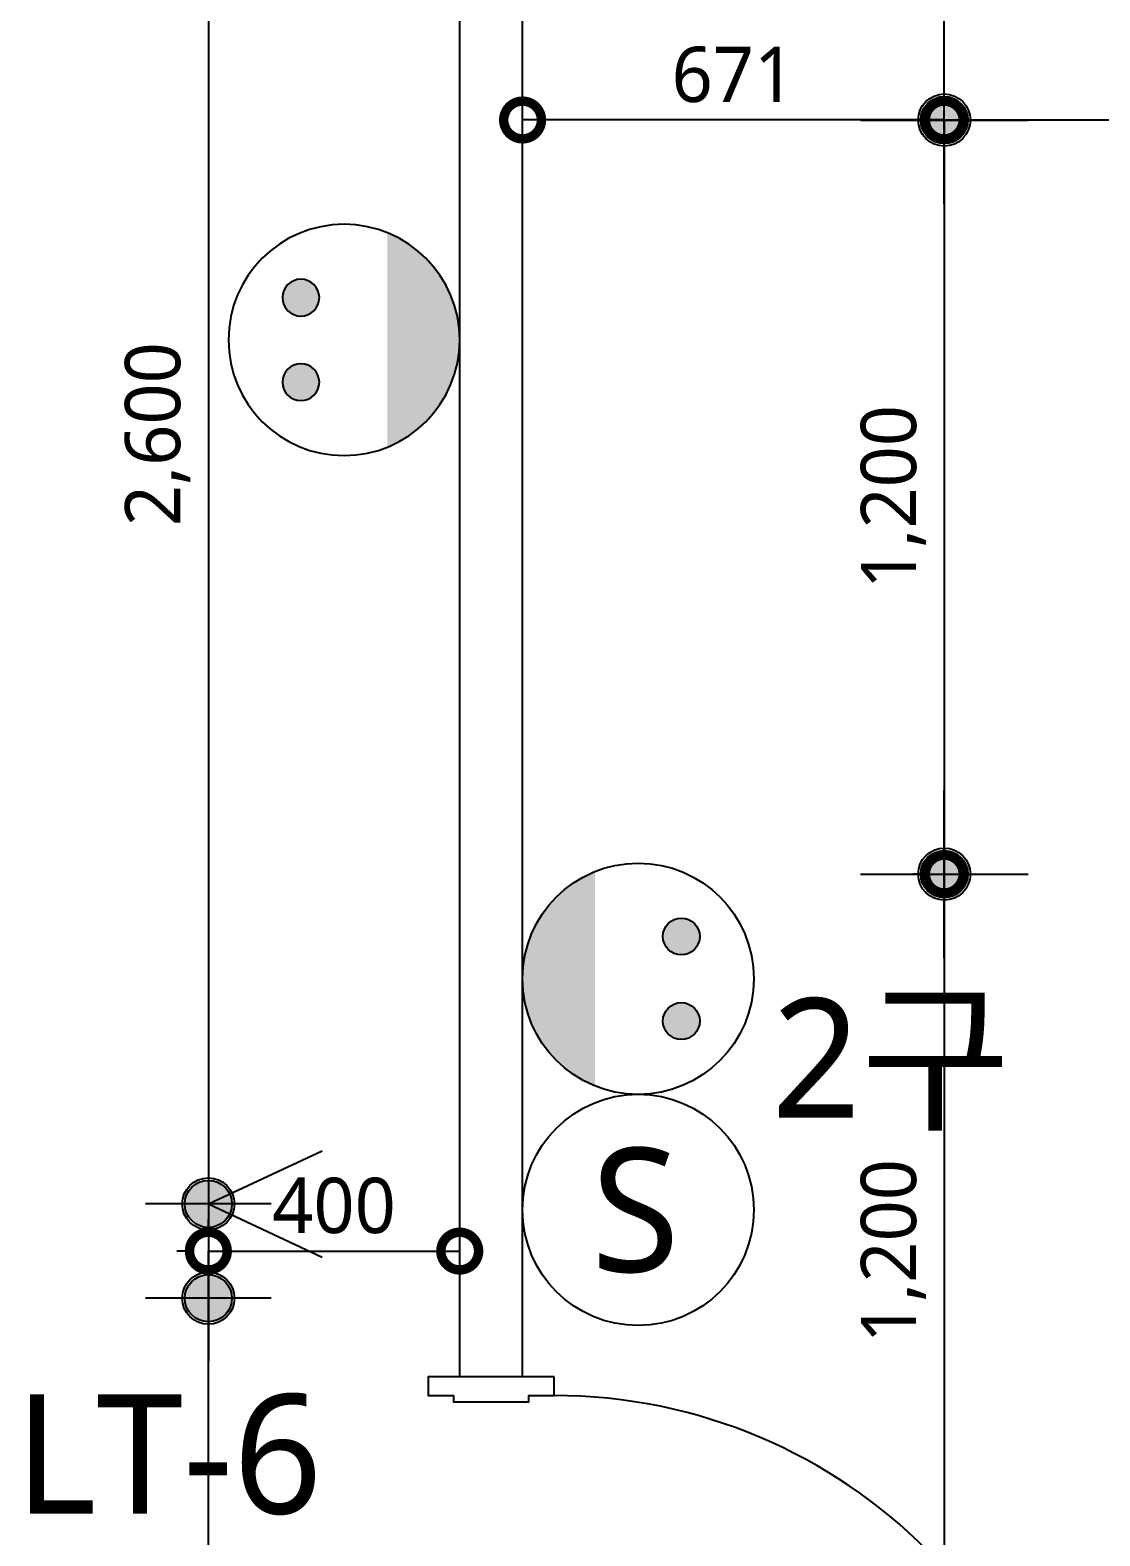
# Model space of a CAD drawing. Extents: x 11477420 to 23072185, y -28506554 to -14238804.
# Drawn here: x 11521512 to 11523215, y -14280153 to -14277756 of the extents above; entities that cross this region are included whole.
import ezdxf
from ezdxf.enums import TextEntityAlignment as Align

# ---------------------------------------------------------------- set-up
doc = ezdxf.new("R2010")
doc.units = 0
doc.header["$LTSCALE"] = 50
doc.header["$MEASUREMENT"] = 0
doc.layers.get('0').update_dxf_attribs({"linetype": 'CONTINUOUS'})
doc.layers.get('DEFPOINTS').update_dxf_attribs({"linetype": 'CONTINUOUS'})
for name, color, linetype in [('06-LIGHT', 4, 'CONTINUOUS'), ('07-DIM WAL', 5, 'CONTINUOUS'), ('1.천장.벽체선(내벽)', 3, 'CONTINUOUS'), ('2.글자선', 60, 'CONTINUOUS'), ('CO-DO-FR', 7, 'CONTINUOUS'), ('CO-DOOR', 8, 'CONTINUOUS'), ('Layer2', 51, 'CONTINUOUS'), ('RC-LIGHT', 7, 'CONTINUOUS'), ('설비', 7, 'CONTINUOUS')]:
    doc.layers.add(name, color=color, linetype=linetype)
doc.styles.add('DAWIN', font='NanumSquareR.ttf')
doc.styles.add('맑은 고딕', font='malgun.ttf')
doc.styles.add('코레일둥고', font='Korail_Round_Gothic_Medium.ttf')
doc.dimstyles.new('40', dxfattribs={"dimscale": 40, "dimtxt": 2.2, "dimasz": 3, "dimexe": 1.25, "dimexo": 0.625, "dimtad": 1, "dimdec": 0, "dimzin": 0, "dimdsep": 46, "dimlunit": 6, "dimtxsty": 'DAWIN', "dimblk1": 'DOTSMALL', "dimblk2": 'DOTSMALL', "dimsah": 1, "dimcen": 0.001, "dimclrd": 1, "dimclre": 1, "dimclrt": 3, "dimadec": 0, "dimazin": 0, "dimtfac": 1, "dimtdec": 0, "dimtix": 1, "dimtmove": 2, "dimatfit": 3, "dimldrblk": 'DOTSMALL', "dimfxl": 0, "dimtolj": 1, "dimtzin": 0, "dimarcsym": 0})

# ---------------------------------------------------------------- blocks, each defined once
blk = doc.blocks.new('flooor2')
at = {"layer": '1.천장.벽체선(내벽)', "ltscale": 30}
for p, q in [((11522196.1, -14279899.4), (11522196.1, -14276599.4)), ((11522296.1, -14279899.4), (11522296.1, -14276699.4)), ((11522296.1, -14279899.4), (11522196.1, -14279899.4))]:
    blk.add_line(p, q, dxfattribs=at)
at = {"layer": 'CO-DO-FR', "color": 8}
blk.add_lwpolyline([(11522346.1, -14279899.4), (11522146.1, -14279899.4), (11522146.1, -14279929.4), (11522186.1, -14279929.4), (11522186.1, -14279939.4), (11522306.1, -14279939.4), (11522306.1, -14279929.4), (11522346.1, -14279929.4), (11522346.1, -14279899.4)], close=True, dxfattribs=at)
at = {"layer": 'CO-DOOR'}
blk.add_arc((11522346.1, -14280769.4), 840, 0, 90, dxfattribs=at)
blk = doc.blocks.new('1')
at = {"linetype": 'Continuous'}
h = blk.add_hatch(color=4, dxfattribs=at)
h.dxf.hatch_style = 1
edge = h.paths.add_edge_path()
edge.add_arc((11539653.5, -14273503.8), 37.5, 0, 360)
at = {"color": 1, "linetype": 'Continuous'}
for p, q in [((11539653.5, -14273637.1), (11539653.5, -14273370.5)), ((11539520.2, -14273503.8), (11539786.8, -14273503.8))]:
    blk.add_line(p, q, dxfattribs=at)
at = {"color": 4, "linetype": 'Continuous'}
for radius in [41.5, 37.5]:
    blk.add_circle((11539653.5, -14273503.8), radius, dxfattribs=at)
blk = doc.blocks.new('_DOTSMALL')
at = {"color": 0, "linetype": 'ByBlock', "const_width": 0.5}
blk.add_lwpolyline([(-0.0625, 0, 1), (0.0625, 0, 1)], format="xyb", close=True, dxfattribs=at)
blk = doc.blocks.new('*D254')
at = {"layer": '07-DIM WAL', "color": 1, "lineweight": -2, "ltscale": 30}
for p, q in [((11522296.1, -14277874.4), (11522296.1, -14277849.4)), ((11522967.1, -14277874.4), (11522967.1, -14277849.4)), ((11522967.1, -14277899.4), (11522296.1, -14277899.4))]:
    blk.add_line(p, q, dxfattribs=at)
at = {"layer": 'DEFPOINTS', "color": 0, "ltscale": 30}
for p in [(11522296.1, -14277899.4), (11522296.1, -14277899.4), (11522967.1, -14277899.4)]:
    blk.add_point(p, dxfattribs=at)
at = {"layer": '07-DIM WAL', "color": 1, "lineweight": -2, "ltscale": 30, "xscale": 120, "yscale": 120, "zscale": 120, "rotation": 180}
blk.add_blockref('_DOTSMALL', (11522296.1, -14277899.4), dxfattribs=at)
at = {"layer": '07-DIM WAL', "color": 1, "lineweight": -2, "ltscale": 30, "xscale": 120, "yscale": 120, "zscale": 120}
blk.add_blockref('_DOTSMALL', (11522967.1, -14277899.4), dxfattribs=at)
at = {"layer": '07-DIM WAL', "color": 3, "ltscale": 30, "insert": (11522631.6, -14277827.4), "char_height": 88, "attachment_point": 5, "style": 'DAWIN'}
blk.add_mtext('\\A1;671', dxfattribs=at)
blk = doc.blocks.new('*D255')
at = {"layer": '07-DIM WAL', "color": 1, "lineweight": -2, "ltscale": 30}
for p, q in [((11522942.1, -14276699.4), (11522917.1, -14276699.4)), ((11522967.1, -14277899.4), (11522967.1, -14276699.4)), ((11522942.1, -14277899.4), (11522917.1, -14277899.4))]:
    blk.add_line(p, q, dxfattribs=at)
at = {"layer": 'DEFPOINTS', "color": 0, "ltscale": 30}
for p in [(11522967.1, -14276699.4), (11522967.1, -14276699.4), (11522967.1, -14277899.4)]:
    blk.add_point(p, dxfattribs=at)
at = {"layer": '07-DIM WAL', "color": 1, "lineweight": -2, "ltscale": 30, "xscale": 120, "yscale": 120, "zscale": 120}
for p, rotation in [((11522967.1, -14276699.4), 90), ((11522967.1, -14277899.4), 270)]:
    blk.add_blockref('_DOTSMALL', p, dxfattribs=dict(at, rotation=rotation))
at = {"layer": '07-DIM WAL', "color": 3, "ltscale": 30, "insert": (11522886.3, -14277299.4), "char_height": 88, "attachment_point": 5, "rotation": 90, "style": 'DAWIN'}
blk.add_mtext('\\A1;1,200', dxfattribs=at)
blk = doc.blocks.new('*D256')
at = {"layer": '07-DIM WAL', "color": 1, "lineweight": -2, "ltscale": 30}
for p, q in [((11524967.1, -14277874.4), (11524967.1, -14277849.4)), ((11522967.1, -14277899.4), (11524967.1, -14277899.4)), ((11522967.1, -14277924.4), (11522967.1, -14277949.4))]:
    blk.add_line(p, q, dxfattribs=at)
at = {"layer": 'DEFPOINTS', "color": 0, "ltscale": 30}
for p in [(11522967.1, -14277899.4), (11524967.1, -14277899.4), (11524967.1, -14277899.4)]:
    blk.add_point(p, dxfattribs=at)
at = {"layer": '07-DIM WAL', "color": 1, "lineweight": -2, "ltscale": 30, "xscale": 120, "yscale": 120, "zscale": 120, "rotation": 180}
blk.add_blockref('_DOTSMALL', (11522967.1, -14277899.4), dxfattribs=at)
at = {"layer": '07-DIM WAL', "color": 1, "lineweight": -2, "ltscale": 30, "xscale": 120, "yscale": 120, "zscale": 120}
blk.add_blockref('_DOTSMALL', (11524967.1, -14277899.4), dxfattribs=at)
at = {"layer": '07-DIM WAL', "color": 3, "ltscale": 30, "insert": (11523967.1, -14277818.7), "char_height": 88, "attachment_point": 5, "style": 'DAWIN'}
blk.add_mtext('\\A1;2,000', dxfattribs=at)
blk = doc.blocks.new('*D258')
at = {"layer": '07-DIM WAL', "color": 1, "lineweight": -2, "ltscale": 30}
for p, q in [((11522942.1, -14277899.4), (11522917.1, -14277899.4)), ((11522967.1, -14277899.4), (11522967.1, -14279099.4)), ((11522942.1, -14279099.4), (11522917.1, -14279099.4))]:
    blk.add_line(p, q, dxfattribs=at)
at = {"layer": 'DEFPOINTS', "color": 0, "ltscale": 30}
for p in [(11522967.1, -14277899.4), (11522967.1, -14279099.4), (11522967.1, -14279099.4)]:
    blk.add_point(p, dxfattribs=at)
at = {"layer": '07-DIM WAL', "color": 1, "lineweight": -2, "ltscale": 30, "xscale": 120, "yscale": 120, "zscale": 120}
for p, rotation in [((11522967.1, -14277899.4), 90), ((11522967.1, -14279099.4), 270)]:
    blk.add_blockref('_DOTSMALL', p, dxfattribs=dict(at, rotation=rotation))
at = {"layer": '07-DIM WAL', "color": 3, "ltscale": 30, "insert": (11522886.3, -14278499.4), "char_height": 88, "attachment_point": 5, "rotation": 90, "style": 'DAWIN'}
blk.add_mtext('\\A1;1,200', dxfattribs=at)
blk = doc.blocks.new('*D259')
at = {"layer": '07-DIM WAL', "color": 1, "lineweight": -2, "ltscale": 30}
for p, q in [((11522942.1, -14279099.4), (11522917.1, -14279099.4)), ((11522967.1, -14279099.4), (11522967.1, -14280299.4)), ((11522942.1, -14280299.4), (11522917.1, -14280299.4))]:
    blk.add_line(p, q, dxfattribs=at)
at = {"layer": 'DEFPOINTS', "color": 0, "ltscale": 30}
for p in [(11522967.1, -14279099.4), (11522967.1, -14280299.4), (11522967.1, -14280299.4)]:
    blk.add_point(p, dxfattribs=at)
at = {"layer": '07-DIM WAL', "color": 1, "lineweight": -2, "ltscale": 30, "xscale": 120, "yscale": 120, "zscale": 120}
for p, rotation in [((11522967.1, -14279099.4), 90), ((11522967.1, -14280299.4), 270)]:
    blk.add_blockref('_DOTSMALL', p, dxfattribs=dict(at, rotation=rotation))
at = {"layer": '07-DIM WAL', "color": 3, "ltscale": 30, "insert": (11522886.3, -14279699.4), "char_height": 88, "attachment_point": 5, "rotation": 90, "style": 'DAWIN'}
blk.add_mtext('\\A1;1,200', dxfattribs=at)
blk = doc.blocks.new('SW')
at = {"layer": '설비', "color": 140}
blk.add_circle((11533254.1, -14277699.4), 184, dxfattribs=at)
at = {"layer": '설비', "color": 140, "insert": (11533320, -14277600.8), "char_height": 197.143, "attachment_point": 3, "style": '코레일둥고'}
blk.add_mtext_dynamic_manual_height_columns('{\\fMalgun Gothic|b0|i0|c129|p50;S}', width=314.327, gutter_width=2.19, heights=[0], dxfattribs=at)
blk = doc.blocks.new('egoo')
at = {"layer": 'Layer2'}
h = blk.add_hatch(color=140, dxfattribs=at)
edge = h.paths.add_edge_path()
edge.add_arc((1015645.3, 443433.7), 22.3, 0, 360)
h = blk.add_hatch(color=140, dxfattribs=at)
edge = h.paths.add_edge_path()
edge.add_arc((1015747.7, 443433.7), 22.3, 0, 360)
h = blk.add_hatch(color=140, dxfattribs=at)
edge = h.paths.add_edge_path()
edge.add_line((1015826.3, 443329.1), (1015566.6, 443329.1))
edge.add_ellipse((1015696.5, 443381.5), major_axis=(99, 99), ratio=1, start_angle=156.9578, end_angle=293.0422)
at = {"layer": 'Layer2', "color": 140}
for centre, radius in [((1015696.5, 443381.5), 140), ((1015645.3, 443433.7), 22.3), ((1015747.7, 443433.7), 22.3)]:
    blk.add_circle(centre, radius, dxfattribs=at)
blk = doc.blocks.new('HEY')
at = {"linetype": 'Continuous'}
h = blk.add_hatch(color=4, dxfattribs=at)
h.dxf.hatch_style = 1
edge = h.paths.add_edge_path()
edge.add_arc((66128.5, 14191.8), 37.5, 0, 360)
edge = h.paths.add_edge_path()
edge.add_arc((66128.5, 14041.8), 37.5, 0, 360)
at = {"color": 1, "linetype": 'Continuous'}
for p, q in [((66128.5, 14291.8), (66128.5, 14091.8)), ((66228.5, 14191.8), (66028.5, 14191.8)), ((66128.5, 14141.8), (66128.5, 13941.8)), ((66228.5, 14041.8), (66028.5, 14041.8))]:
    blk.add_line(p, q, dxfattribs=at)
blk.add_lwpolyline([(66128.5, 14191.8), (66128.5, 14041.8), (66128.5, 14116.8), (66151.2, 14116.8)], dxfattribs=at)
at = {"color": 4, "linetype": 'Continuous'}
for centre, radius in [((66128.5, 14191.8), 41.5), ((66128.5, 14191.8), 37.5), ((66128.5, 14041.8), 41.5), ((66128.5, 14041.8), 37.5)]:
    blk.add_circle(centre, radius, dxfattribs=at)
blk = doc.blocks.new('*D391')
at = {"layer": '07-DIM WAL', "color": 1, "lineweight": -2, "ltscale": 10}
for p, q in [((11521771.1, -14277099.4), (11521746.1, -14277099.4)), ((11521796.1, -14277099.4), (11521796.1, -14279699.4)), ((11521771.1, -14279699.4), (11521746.1, -14279699.4))]:
    blk.add_line(p, q, dxfattribs=at)
at = {"layer": 'DEFPOINTS', "color": 0, "ltscale": 10}
for p in [(11521796.1, -14277099.4), (11521796.1, -14279699.4), (11521796.1, -14279699.4)]:
    blk.add_point(p, dxfattribs=at)
at = {"layer": '07-DIM WAL', "color": 1, "lineweight": -2, "ltscale": 10, "xscale": 120, "yscale": 120, "zscale": 120}
for p, rotation in [((11521796.1, -14277099.4), 90), ((11521796.1, -14279699.4), 270)]:
    blk.add_blockref('_DOTSMALL', p, dxfattribs=dict(at, rotation=rotation))
at = {"layer": '07-DIM WAL', "color": 3, "ltscale": 10, "insert": (11521715.3, -14278399.4), "char_height": 88, "attachment_point": 5, "rotation": 90, "style": 'DAWIN'}
blk.add_mtext('\\A1;2,600', dxfattribs=at)
blk = doc.blocks.new('*D392')
at = {"layer": '07-DIM WAL', "color": 1, "lineweight": -2, "ltscale": 10}
for p, q in [((11521796.1, -14279674.4), (11521796.1, -14279649.4)), ((11522196.1, -14279674.4), (11522196.1, -14279649.4)), ((11521796.1, -14279699.4), (11522196.1, -14279699.4))]:
    blk.add_line(p, q, dxfattribs=at)
at = {"layer": 'DEFPOINTS', "color": 0, "ltscale": 10}
for p in [(11521796.1, -14279699.4), (11522196.1, -14279699.4), (11522196.1, -14279699.4)]:
    blk.add_point(p, dxfattribs=at)
at = {"layer": '07-DIM WAL', "color": 1, "lineweight": -2, "ltscale": 10, "xscale": 120, "yscale": 120, "zscale": 120, "rotation": 180}
blk.add_blockref('_DOTSMALL', (11521796.1, -14279699.4), dxfattribs=at)
at = {"layer": '07-DIM WAL', "color": 1, "lineweight": -2, "ltscale": 10, "xscale": 120, "yscale": 120, "zscale": 120}
blk.add_blockref('_DOTSMALL', (11522196.1, -14279699.4), dxfattribs=at)
at = {"layer": '07-DIM WAL', "color": 3, "ltscale": 10, "insert": (11521996.1, -14279627.4), "char_height": 88, "attachment_point": 5, "style": 'DAWIN'}
blk.add_mtext('\\A1;400', dxfattribs=at)
blk = doc.blocks.new('*D394')
at = {"layer": '07-DIM WAL', "color": 1, "lineweight": -2, "ltscale": 10}
for p, q in [((11521771.1, -14279699.4), (11521746.1, -14279699.4)), ((11521796.1, -14282299.5), (11521796.1, -14279699.4)), ((11521771.1, -14282299.5), (11521746.1, -14282299.5))]:
    blk.add_line(p, q, dxfattribs=at)
at = {"layer": 'DEFPOINTS', "color": 0, "ltscale": 10}
for p in [(11521796.1, -14279699.4), (11521796.1, -14279699.4), (11521796.1, -14282299.5)]:
    blk.add_point(p, dxfattribs=at)
at = {"layer": '07-DIM WAL', "color": 1, "lineweight": -2, "ltscale": 10, "xscale": 120, "yscale": 120, "zscale": 120}
for p, rotation in [((11521796.1, -14279699.4), 90), ((11521796.1, -14282299.5), 270)]:
    blk.add_blockref('_DOTSMALL', p, dxfattribs=dict(at, rotation=rotation))
at = {"layer": '07-DIM WAL', "color": 3, "ltscale": 10, "insert": (11521715.3, -14280999.5), "char_height": 88, "attachment_point": 5, "rotation": 90, "style": 'DAWIN'}
blk.add_mtext('\\A1;2,600', dxfattribs=at)

msp = doc.modelspace()

# ---------------------------------------------------------------- linework, layer by layer
at = {"layer": '06-LIGHT'}
for points in [[(11521796.1, -14279624.4), (11521977.3, -14279539.9)], [(11521796.1, -14279624.4), (11521977.3, -14279709)]]:
    msp.add_lwpolyline(points, dxfattribs=at)

# ---------------------------------------------------------------- block references
msp.add_blockref('flooor2', (0, 0))
msp.add_blockref('HEY', (11455667.6, -14293816.2), dxfattribs=at)
at = {"layer": 'RC-LIGHT'}
for p in [(-16686.4, -4395.7), (-16686.4, -5595.7)]:
    msp.add_blockref('1', p, dxfattribs=at)
at = {"layer": '설비', "color": 140, "yscale": 1.314285739087145, "zscale": 1.314285739087145}
for p, xscale, rotation in [((12104742, -12943334), -1.314285739087145, 90), ((10939750.1, -12944350.6), 1.314285739087145, 270)]:
    msp.add_blockref('egoo', p, dxfattribs=dict(at, xscale=xscale, rotation=rotation))
at = {"layer": '설비', "color": 140}
msp.add_blockref('SW', (-10774, -1934.5), dxfattribs=at)

# ---------------------------------------------------------------- texts
at = {"layer": '2.글자선', "color": 30, "style": '맑은 고딕'}
for s, p in [('2구', (11522692.5, -14279297.1)), ('LT-6', (11521488.5, -14279927.2))]:
    msp.add_text(s, height=190.14, dxfattribs=at).set_placement(p, align=Align.TOP_LEFT)

# ---------------------------------------------------------------- dimensions: what is measured, and where the dimension line sits
at = {"layer": '07-DIM WAL', "ltscale": 30}
for base, p1, p2, picture, middle in [((11522967.1, -14276699.4), (11522967.1, -14277899.4), (11522967.1, -14276699.4), '*D255', (11522886.3, -14277299.4)), ((11522967.1, -14279099.4), (11522967.1, -14277899.4), (11522967.1, -14279099.4), '*D258', (11522886.3, -14278499.4)), ((11522967.1, -14280299.4), (11522967.1, -14279099.4), (11522967.1, -14280299.4), '*D259', (11522886.3, -14279699.4))]:
    dim = msp.add_linear_dim(base=base, p1=p1, p2=p2, angle=90, dimstyle='40', dxfattribs=at)
    dim.commit()
    dim.dimension.update_dxf_attribs({"geometry": picture, "text_midpoint": middle})
at = {"layer": '07-DIM WAL', "ltscale": 10}
for p1, picture, middle in [((11521796.1, -14277099.4), '*D391', (11521715.3, -14278399.4)), ((11521796.1, -14282299.5), '*D394', (11521715.3, -14280999.5))]:
    dim = msp.add_linear_dim(base=(11521796.1, -14279699.4), p1=p1, p2=(11521796.1, -14279699.4), angle=90, dimstyle='40', dxfattribs=at)
    dim.commit()
    dim.dimension.update_dxf_attribs({"geometry": picture, "text_midpoint": middle})
at = {"layer": '07-DIM WAL', "ltscale": 30}
for base, p2, picture, middle in [((11524967.1, -14277899.4), (11524967.1, -14277899.4), '*D256', (11523967.1, -14277818.7)), ((11522296.1, -14277899.4), (11522296.1, -14277899.4), '*D254', (11522631.6, -14277827.4))]:
    dim = msp.add_linear_dim(base=base, p1=(11522967.1, -14277899.4), p2=p2, dimstyle='40', dxfattribs=at)
    dim.commit()
    dim.dimension.update_dxf_attribs({"geometry": picture, "text_midpoint": middle})
at = {"layer": '07-DIM WAL', "ltscale": 10}
dim = msp.add_linear_dim(base=(11522196.1, -14279699.4), p1=(11521796.1, -14279699.4), p2=(11522196.1, -14279699.4), dimstyle='40', dxfattribs=at)
dim.commit()
dim.dimension.update_dxf_attribs({"geometry": '*D392', "text_midpoint": (11521996.1, -14279627.4)})

doc.saveas('drawing.dxf')
